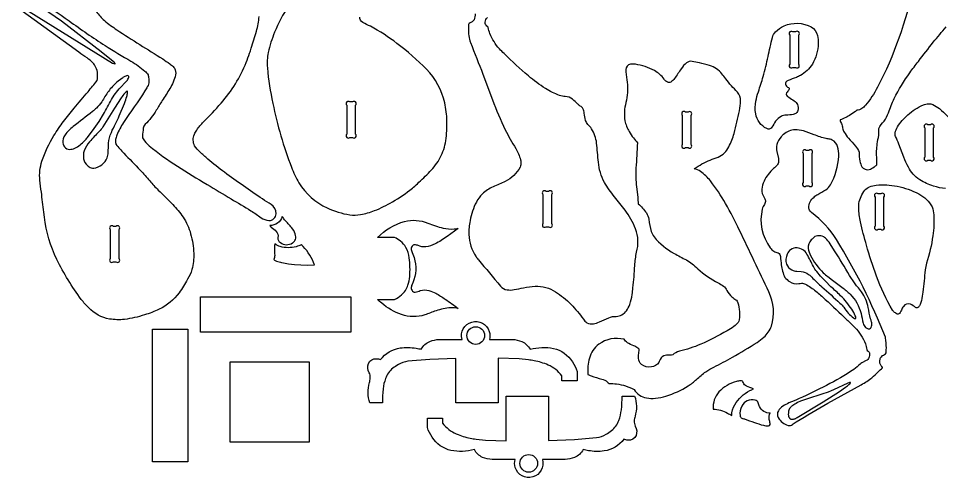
# Model space of a CAD drawing. Extents: x 0 to 51.4, y 0 to 52.8.
# Drawn here: x 2.33 to 28.43, y 0 to 12.97 of the extents above; entities that cross this region are included whole.
import ezdxf

# ---------------------------------------------------------------- set-up
doc = ezdxf.new("R2010")
doc.units = 0
doc.header["$MEASUREMENT"] = 0
doc.layers.get('0').update_dxf_attribs({"linetype": 'CONTINUOUS'})

msp = doc.modelspace()

# ---------------------------------------------------------------- linework, layer by layer
for points in [[(27.634, 13.877, -0.06998), (26.622, 11.024, -0.054587), (26.279, 10.515, -0.060533), (26.179, 10.424, -0.121482), (26.038, 10.374, -0.017862), (25.869, 10.251, -0.052111), (25.565, 10.102, 0.084045), (25.57, 10.051), (25.6, 9.998, -0.07001), (25.634, 9.875, 0.083688), (25.678, 9.76, 0.054453), (25.802, 9.584, -0.011189), (25.997, 9.363, -0.080114), (26.1, 9.19, 0.047416), (26.123, 8.936, 0.07289), (26.181, 8.78, 0.34604), (26.383, 8.702, 0.088409), (26.523, 8.772, 0.023316), (26.605, 8.833, -0.012067), (26.597, 9.224, -0.027321), (26.614, 9.425, 0.002834), (26.655, 9.667, 0.056011), (26.66, 9.859, -0.071074), (26.805, 10.067, 0.082801), (26.931, 10.304, -0.039303), (27.095, 10.704, -0.041317), (27.536, 11.434, -0.01279), (27.777, 11.756, -0.002575), (28.199, 12.297, -0.004557), (28.562, 12.729, 0.037227)], [(2.849, 13.525, -0.012383), (3.758, 12.9, 0.01223), (4.776, 12.2, 0.014301), (5.507, 11.761, -0.042411), (5.903, 11.48, -0.088325), (5.989, 11.371, -0.076044), (6, 11.332, -0.015369), (6.014, 11.195, -0.136441), (5.97, 11.032, -0.018535), (5.904, 10.926, -0.004199), (5.297, 10.027, 0.056207), (5.107, 9.67, 0.042412), (5.072, 9.546, 0.058848), (5.075, 9.433, 0.101927), (5.083, 9.417, 0.020438), (5.307, 9.158, 0.001728), (5.771, 8.682, -0.020685), (6.038, 8.378, 0.02085), (6.277, 8.12, -0.00626), (6.691, 7.711, -0.039956), (6.98, 7.359, -0.082891), (7.195, 6.883, -0.058029), (7.284, 6.331, -0.073607), (7.23, 5.875, -0.06477), (7.109, 5.599, -0.025886), (6.871, 5.221, -0.122847), (6.302, 4.753, -0.042927), (5.893, 4.594, -0.04576), (5.323, 4.467, -0.066833), (4.9, 4.477, -0.15539), (4.313, 4.791, -0.040173), (4.103, 5.032, -0.047028), (3.411, 6.16, -0.081292), (3.058, 7.358), (3.04, 7.499, 0.005529), (2.973, 8.064, -0.015685), (2.929, 8.399, -0.097684), (2.99, 8.939, -0.061349), (3.33, 9.662, -0.026208), (3.602, 10.058, -0.013982), (3.898, 10.433, -0.00225), (4.292, 10.898, 0.007118), (4.55, 11.211, 0.158315), (4.516, 11.585, 0.086471), (4.426, 11.715, 0.049518), (4.265, 11.851, -0.002364), (4.031, 12.012), (2.325, 13.253, -0.234918)], [(9.962, 13.314, 0.052119), (9.571, 12.577, 0.048738), (9.388, 12.006, 0.069553), (9.365, 11.572, 0.030199), (9.519, 10.569, 0.039197), (10.047, 8.763, 0.040842), (10.259, 8.326, 0.148619), (11.053, 7.614, 0.064931), (11.697, 7.42, 0.081587), (12.002, 7.427, 0.051308), (12.394, 7.54, 0.041327), (12.903, 7.788, 0.039479), (13.465, 8.17, 0.020029), (13.607, 8.298, 0.008735), (13.964, 8.642, 0.066326), (14.255, 9.037, 0.084353), (14.41, 9.515, 0.046386), (14.443, 10.076, 0.044458), (14.382, 10.586, 0.138648), (13.867, 11.533, 0.036036), (13.029, 12.265, 0.03862), (12.281, 12.746, -0.013076), (12.066, 12.857, -0.256246), (11.978, 13.009, -0.097939)], [(4.522, 13.162, 0.053471), (4.758, 12.908, 0.031193), (5.109, 12.647, 0.005735), (6.408, 11.823, -0.016271), (6.603, 11.687, -0.02397), (6.701, 11.606, -0.055798), (6.737, 11.564, -0.188357), (6.769, 11.371, -0.075838), (6.606, 10.985, -0.013639), (6.392, 10.651, 0.016874), (6.224, 10.373, -0.05711), (5.907, 9.977, 0.143129), (5.856, 9.866, 0.024664), (5.831, 9.639, 0.147362), (5.854, 9.565, 0.073921), (6.024, 9.374, 0.029468), (6.819, 8.795, 0.010233), (7.659, 8.28, -0.002494), (8.337, 7.868, -0.00755), (8.901, 7.536, -0.015708), (9.187, 7.339, 0.136557), (9.411, 7.26, 0.202531), (9.551, 7.314, 0.202531), (9.61, 7.452, 0.257056), (9.474, 7.715, -0.018466), (9.228, 7.868, -0.011831), (8.154, 8.622, -0.012523), (7.68, 8.997, -0.011359), (7.454, 9.197, -0.059781), (7.307, 9.37, -0.219913), (7.303, 9.695, -0.052083), (7.368, 9.816, -0.045968), (7.56, 10.046, 0.014814), (8.056, 10.572, 0.082566), (8.767, 11.726, 0.009935), (8.864, 11.986, 0.020498), (8.903, 12.129, 0.001991), (9.056, 12.606, 0.048804), (9.133, 13.023, 0.041593)], [(15.238, 13.102, -0.140348), (15.211, 12.933, -0.115718), (15.161, 12.876, -0.016804), (15.077, 12.83, 0.169919), (15.054, 12.798, 0.066528), (15.081, 12.377, 0.032101), (15.108, 12.287, -0.004185), (15.461, 11.392), (15.733, 10.672, 0.022577), (16.094, 9.824, 0.024484), (16.39, 9.292, -0.074094), (16.524, 8.978, -0.078605), (16.534, 8.837, -0.085388), (16.513, 8.765, -0.157876), (16.095, 8.363, -0.015027), (15.747, 8.212, 0.088726), (15.446, 8.01, 0.077435), (15.276, 7.78, 0.071898), (15.099, 7.257, 0.056234), (15.065, 6.865, 0.136048), (15.267, 6.238, 0.025751), (15.333, 6.151, -0.003037), (15.958, 5.406, 0.185472), (16.144, 5.302, 0.073927), (16.346, 5.307, 0.013651), (16.611, 5.359, -0.038402), (16.941, 5.401, -0.065435), (17.241, 5.372, -0.074086), (17.514, 5.249, -0.057981), (17.953, 4.889, -0.041948), (18.302, 4.473, 0.096682), (18.404, 4.374, 0.175819), (18.586, 4.343, 0.069264), (18.754, 4.397, -0.013037), (19.022, 4.515, -0.098865), (19.231, 4.552, 0.227542), (19.52, 4.71, 0.073116), (19.612, 4.89, 0.049065), (19.682, 5.168, 0.014524), (19.706, 5.358, 0.010672), (19.756, 5.985, -0.035374), (19.808, 6.365, 0.162658), (19.778, 7.023, 0.071378), (19.481, 7.554, 0.01417), (19.181, 7.931, -0.039248), (18.899, 8.337, -0.109259), (18.729, 8.912, -0.001575), (18.678, 9.443, 0.109601), (18.534, 9.854, 0.058406), (18.433, 9.971, -0.106958), (18.366, 10.089, -0.051112), (18.328, 10.288, 0.085943), (18.288, 10.421, 0.137702), (18.214, 10.493, -0.033512), (18.145, 10.547, 0.015383), (17.995, 10.686, 0.194987), (17.787, 10.762, -0.062122), (17.63, 10.796, -0.062368), (17.233, 10.988, -0.032152), (16.748, 11.343, -0.022879), (16.063, 11.976, -0.008273), (15.928, 12.11, -0.088822), (15.66, 12.54, -0.053829), (15.613, 12.709, 0.220538), (15.576, 12.753, -0.271521), (15.529, 12.861, -0.178558), (15.59, 12.999, -0.118018)], [(28.54, 8.163, -0.057275), (28.208, 8.231, -0.071349), (27.816, 8.409, -0.124192), (27.494, 8.765, -0.041646), (27.364, 9.049), (27.228, 9.42, 0.018014), (27.131, 9.637, -0.131984), (27.122, 9.736, -0.094232), (27.188, 9.905, -0.073047), (27.479, 10.241, -0.082455), (27.918, 10.525, -0.081448), (28.069, 10.559, -0.11459), (28.188, 10.534, -0.066452), (28.373, 10.42, -0.086175), (28.782, 9.966, -0.060101)]]:
    msp.add_lwpolyline(points, format="xyb")
for points in [[(4.66, 12.026), (3.541, 12.887), (3.186, 13.14), (2.867, 13.35, 0.027276), (2.633, 13.481, 0.025132), (2.526, 13.525, 0.246844), (2.385, 13.497, 0.338963), (2.371, 13.417, 0.098868), (2.445, 13.317, 0.047204), (2.627, 13.168), (4.986, 11.704, 0.053158), (5.052, 11.686, 0.332463), (5.058, 11.692, 0.203211), (5.049, 11.708, 0.037616), (5.006, 11.748)], [(24.066, 10.89, 0.201448), (24.04, 10.829, 0.182615), (24.069, 10.777, 0.048163), (24.11, 10.743, -0.017302), (24.266, 10.639, -0.106652), (24.357, 10.539, -0.208465), (24.366, 10.368, -0.238412), (24.287, 10.271, -0.071048), (24.239, 10.256, -0.020422), (24.039, 10.237, 0.086864), (23.892, 10.201, 0.119227), (23.739, 10.066, 0.008309), (23.635, 9.896, -0.119266), (23.58, 9.849, -0.195748), (23.488, 9.859, -0.245914), (23.176, 10.273, -0.096477), (23.181, 10.634, -0.041475), (23.252, 10.898, 0.007767), (23.388, 11.325, 0.014412), (23.525, 11.89, -0.001853), (23.649, 12.431, -0.11905), (23.737, 12.588, -0.116234), (23.978, 12.758, -0.226367), (24.749, 12.729, -0.206383), (24.924, 12.489, -0.082071), (24.946, 12.261, -0.112914), (24.779, 11.675, -0.121606), (24.439, 11.359, -0.029837), (24.327, 11.304, -0.006524), (24.091, 11.213, 0.099306), (24.03, 11.171, 0.238744), (24.018, 11.113, 0.267261), (24.106, 11.017, -0.402861), (24.126, 10.978, -0.090508)], [(24.142, 12.497), (24.142, 11.674, 1), (24.23, 11.586), (24.303, 11.586, 1), (24.392, 11.674), (24.392, 12.497, 1), (24.303, 12.586), (24.23, 12.586, 1)], [(19.83, 9.458, -0.005192), (19.789, 8.74, 0.040364), (19.805, 8.207), (19.838, 7.923, -0.013822), (19.854, 7.733, -0.066446), (20.084, 7.474, -0.095429), (20.151, 7.295, 0.03458), (20.222, 6.949, 0.087039), (20.3, 6.797, 0.089503), (20.87, 6.331, 0.007519), (21.216, 6.145, -0.04621), (21.378, 6.04, -0.011476), (21.537, 5.893, 0.061893), (22.116, 5.498, -0.031087), (22.265, 5.409, -0.123813), (22.364, 5.284, 0.080509), (22.499, 5.105, 0.042425), (22.618, 5.021, -0.14463), (22.649, 4.986, -0.077169), (22.706, 4.758, -0.053784), (22.711, 4.451, -0.122168), (22.681, 4.38, -0.062647), (22.558, 4.266, -0.037068), (22.365, 4.143, -0.024393), (21.621, 3.765, -0.042734), (21.02, 3.565, 0.116168), (20.83, 3.466, -0.161787), (20.756, 3.452, 0.064963), (20.62, 3.448, 0.243564), (20.476, 3.337, -0.042897), (20.438, 3.252, -0.213048), (20.226, 3.123, -0.205086), (19.946, 3.193, -0.206603), (19.862, 3.369, -0.035713), (19.861, 3.429, -0.018705), (19.879, 3.582, 0.104334), (19.877, 3.623, 0.105457), (19.843, 3.658, 0.067315), (19.726, 3.722, -0.040494), (19.55, 3.809, -0.100922), (19.452, 3.904, 0.220634), (18.741, 3.766, 0.165031), (18.472, 3.37, 0.090437), (18.431, 2.91, 0.037949), (18.521, 2.873, 0.016013), (18.826, 2.778, -0.085591), (18.978, 2.703, -0.05419), (19.03, 2.652, -0.0549), (19.24, 2.643, -0.086619), (19.74, 2.486, 0.220654), (20.086, 2.249, 0.078704), (20.342, 2.24, 0.050029), (20.638, 2.301, 0.064092), (21.265, 2.586, 0.047455), (21.5, 2.771, -0.030573), (21.767, 2.987, -0.031097), (21.993, 3.119, 0.018267), (22.521, 3.402, 0.017584), (23.214, 3.817, 0.027586), (23.404, 3.961, 0.12305), (23.623, 4.279, 0.186256), (23.548, 5.242, -0.000508), (22.721, 6.982, 0.018696), (22.326, 7.739, 0.035354), (21.897, 8.377, 0.065465), (21.615, 8.646, 0.096463), (21.439, 8.72, -0.06976), (21.893, 8.968, 0.011851), (22.118, 9.054, 0.168725), (22.416, 9.339, 0.051135), (22.565, 9.72, 0.01948), (22.717, 10.362, 0.039038), (22.748, 10.646, 0.178475), (22.659, 10.885, -0.034457), (22.331, 11.263, 0.021962), (22.223, 11.405, 0.137774), (21.871, 11.64, 0.031602), (21.584, 11.711, 0.00712), (21.375, 11.756, 0.189697), (21.222, 11.716, 0.082559), (21.069, 11.548, -0.009705), (20.883, 11.272, -0.099427), (20.778, 11.172, -0.318624), (20.65, 11.185, -0.072566), (20.588, 11.255, 0.106226), (20.311, 11.494, 0.093936), (19.772, 11.673, 0.05247), (19.633, 11.674, 0.333826), (19.505, 11.522, 0.048223), (19.505, 11.458, 0.00308), (19.544, 11.165, -0.093037), (19.506, 10.593, 0.111204), (19.477, 10.08, 0.09018), (19.595, 9.772, 0.033486), (19.719, 9.592, 0.01282)], [(4.274, 9.607), (4.468, 9.863), (4.607, 10.06), (4.73, 10.262, -0.006566), (4.959, 10.677), (5.035, 10.797, -0.029747), (5.173, 10.976), (5.386, 11.205, 0.113674), (5.446, 11.311, 0.508441), (5.41, 11.354, 0.113243), (5.315, 11.318, 0.027645), (5.247, 11.272), (5.11, 11.165, 0.065161), (4.87, 10.907, 0.025705), (4.682, 10.616, -0.059302), (4.528, 10.435, -0.018791), (4.421, 10.339, 0.00429), (3.873, 9.912, 0.063168), (3.643, 9.679, 0.183138), (3.584, 9.45, 0.107723), (3.625, 9.34, 0.25072), (3.773, 9.269, 0.103439), (3.917, 9.303, 0.102437), (4.197, 9.515, 0.02386)], [(4.322, 8.772, 0.18774), (4.455, 8.741, 0.276516), (4.835, 9.033, 0.069667), (4.863, 9.187, 0.007557), (4.875, 9.444, -0.081884), (4.952, 9.749, -0.018454), (5.071, 9.99, 0.011487), (5.176, 10.213), (5.323, 10.569, 0.015783), (5.39, 10.766, 0.029377), (5.413, 10.873, 0.096755), (5.409, 10.902, 0.240402), (5.399, 10.91, 0.240402), (5.387, 10.906, 0.09196), (5.333, 10.857, 0.027685), (5.233, 10.728), (5.037, 10.433), (4.715, 9.909, -0.047236), (4.601, 9.769, 0.018186), (4.337, 9.486, 0.091777), (4.185, 9.228, 0.129461), (4.167, 8.999, 0.1538), (4.274, 8.813, 0.029444)], [(11.61, 10.52), (11.61, 9.697, 1), (11.698, 9.608), (11.771, 9.608, 1), (11.86, 9.697), (11.86, 10.52, 1), (11.771, 10.608), (11.698, 10.608, 1)], [(21.1, 10.231), (21.1, 9.408, 1), (21.188, 9.32), (21.262, 9.32, 1), (21.35, 9.408), (21.35, 10.231, 1), (21.262, 10.32), (21.188, 10.32, 1)], [(27.956, 9.875), (27.956, 9.052, 1), (28.045, 8.964), (28.118, 8.964, 1), (28.206, 9.052), (28.206, 9.875, 1), (28.118, 9.964), (28.045, 9.964, 1)], [(23.897, 9.628, 0.137365), (23.771, 9.404, 0.098613), (23.774, 9.209), (23.819, 9.012, -0.144331), (23.809, 8.866, -0.06957), (23.781, 8.821, -0.048331), (23.684, 8.732, 0.093174), (23.412, 8.371, 0.080864), (23.349, 8.143, 0.172237), (23.414, 7.914, -0.069705), (23.449, 7.821, -0.221879), (23.422, 7.715, 0.090477), (23.363, 7.584, 0.222831), (23.586, 6.488, 0.07692), (23.691, 6.39, 0.069311), (23.808, 6.345, -0.227253), (23.857, 6.301, -0.076008), (23.874, 6.243, 0.009059), (23.899, 6.008, 0.057789), (23.998, 5.653, 0.05479), (24.134, 5.533, 0.180635), (24.392, 5.478, 0.026573), (24.467, 5.491, -0.137646), (24.584, 5.461, -0.04216), (24.877, 5.263, -0.018517), (25.145, 5.03, -0.004389), (25.751, 4.458, -0.016031), (25.984, 4.24, -0.100155), (26.277, 3.777, -0.032915), (26.316, 3.618, 0.185182), (26.354, 3.572, -0.251556), (26.394, 3.504, -0.079899), (26.377, 3.383, -0.185993), (26.305, 3.301), (26.18, 3.241, 0.059131), (26.13, 3.204, -0.047038), (25.949, 3.055, -0.033165), (25.176, 2.601, -0.01283), (24.406, 2.229, -0.009603), (24.116, 2.105, 0.028891), (23.945, 2.015, 0.104239), (23.817, 1.887, 0.270856), (23.815, 1.692, 0.213908), (24.096, 1.472, 0.198089), (24.213, 1.498, -0.023847), (24.323, 1.572, -0.010081), (25.214, 2.096), (26.162, 2.62, 0.039102), (26.464, 2.82, 0.027317), (26.638, 2.982, 0.01784), (26.76, 3.095, 0.285859), (26.763, 3.111, 0.061407), (26.723, 3.155, -0.224279), (26.689, 3.314, -0.105896), (26.719, 3.4, -0.133514), (26.82, 3.472, 0.223868), (26.867, 3.518, 0.11803), (26.869, 3.546, 0.025275), (26.867, 3.787), (26.853, 3.891, 0.08295), (26.844, 3.96, 0.045035), (25.459, 6.727, 0.084456), (24.759, 7.487, -0.114798), (24.688, 7.576, -0.070697), (24.677, 7.62, -0.234841), (24.826, 7.924, -0.04252), (24.932, 7.998, 0.007956), (25.156, 8.129, 0.107084), (25.294, 8.266, 0.109059), (25.523, 9.081, 0.08219), (25.491, 9.349, 0.198336), (25.341, 9.534, 0.056768), (25.282, 9.556, 0.014579), (25.17, 9.576, -0.041079), (24.827, 9.683, 0.020445), (24.529, 9.79, 0.075262), (24.289, 9.825, 0.172525), (23.964, 9.692, 0.030369)], [(24.519, 9.153), (24.519, 8.33, 1), (24.607, 8.241), (24.681, 8.241, 1), (24.769, 8.33), (24.769, 9.153, 1), (24.681, 9.241), (24.607, 9.241, 1)], [(17.159, 7.996), (17.159, 7.172, 1), (17.247, 7.084), (17.32, 7.084, 1), (17.409, 7.172), (17.409, 7.996, 1), (17.32, 8.084), (17.247, 8.084, 1)], [(27.263, 4.663, -0.198409), (27.21, 4.618, -0.209662), (27.147, 4.633, -0.048985), (27.069, 4.7, -0.044552), (27.049, 4.727, -0.046471), (26.591, 5.69, -0.02168), (26.31, 6.559, -0.01391), (26.138, 7.223, -0.049436), (26.091, 7.616, -0.02277), (26.096, 7.743, -0.128545), (26.263, 8.118, -0.128375), (26.398, 8.211, -0.063428), (26.581, 8.258, -0.079199), (27.178, 8.228, -0.076106), (27.788, 8.011, -0.04988), (28.008, 7.855, -0.094371), (28.164, 7.647, -0.085385), (28.213, 7.42, -0.054876), (28.186, 6.828, -0.041249), (28.01, 6.058, 0.045548), (27.971, 5.864, -0.003353), (27.904, 5.239, -0.032609), (27.861, 4.999, -0.024601), (27.825, 4.886, -0.075077), (27.781, 4.816, -0.349079), (27.698, 4.804, 0.054701), (27.557, 4.893, 0.374033), (27.352, 4.832, 0.047324), (27.296, 4.73, -0.021693)], [(26.554, 7.923), (26.554, 7.1, 1), (26.642, 7.011), (26.715, 7.011, 1), (26.804, 7.1), (26.804, 7.923, 1), (26.715, 8.011), (26.642, 8.011, 1)], [(9.433, 7.118, 0.092345), (9.473, 7.076, -0.045442), (9.616, 6.954, -0.239577), (9.661, 6.776, 0.265933), (9.732, 6.635, 0.310974), (10.076, 6.626, 0.092102), (10.145, 6.694, 0.193938), (10.163, 6.833, 0.125558), (10.079, 7.024, 0.018138), (9.879, 7.251, -0.03528), (9.786, 7.373, -0.344198)], [(4.922, 7.006), (4.922, 6.183, 1), (5.01, 6.094), (5.083, 6.094, 1), (5.172, 6.183), (5.172, 7.006, 1), (5.083, 7.094), (5.01, 7.094, 1)], [(12.479, 6.781, -0.13128), (13.244, 7.234, -0.164735), (13.904, 7.187, 0.042539), (14.339, 7.045, 0.067576), (14.647, 7.022, 0.031286), (14.763, 7.038), (14.446, 6.807, -0.034526), (14.108, 6.598, -0.087948), (13.843, 6.515, -0.130549), (13.631, 6.555, 0.068799), (13.533, 6.574, 0.250149), (13.462, 6.534, 0.265347), (13.439, 6.409, 0.009207), (13.513, 6.213, -0.197972), (13.476, 5.503, 0.017339), (13.437, 5.395, 0.239261), (13.458, 5.284, 0.308513), (13.547, 5.239, 0.063931), (13.69, 5.28, -0.150835), (13.936, 5.279, -0.052495), (14.125, 5.204, -0.027707), (14.398, 5.039, -0.006095), (14.763, 4.774, 0.106948), (14.339, 4.766, 0.029634), (14.135, 4.71, 0.009975), (13.817, 4.592, -0.161924), (13.161, 4.605, -0.095585), (12.599, 4.925, -0.02086), (12.483, 5.03, -0.001534), (12.964, 5.031, 0.055758), (13.161, 5.159, 0.140714), (13.339, 5.432, 0.056474), (13.39, 5.68, 0.056712), (13.378, 6.206, 0.085731), (13.283, 6.5, 0.1003), (13.129, 6.677, 0.04357), (12.964, 6.781)], [(24.748, 6.711, 0.235958), (24.664, 6.471, 0.083541), (24.725, 6.275, 0.093093), (25.089, 5.785, 0.018265), (25.217, 5.674), (25.348, 5.572), (25.616, 5.374, -0.026097), (25.844, 5.179, -0.142852), (26.155, 4.637, 0.015115), (26.217, 4.358, 0.119757), (26.28, 4.242, 0.159155), (26.357, 4.201, 0.388891), (26.455, 4.273, 0.134739), (26.452, 4.397, 0.014104), (26.425, 4.485, -0.019506), (26.361, 4.804, 0.100918), (26.172, 5.242, 0.016972), (26.05, 5.392, -0.01824), (25.97, 5.5), (25.833, 5.707, 0.001829), (25.408, 6.408), (25.281, 6.602, 0.045371), (25.15, 6.764, 0.051541), (25.1, 6.802, 0.132333), (24.924, 6.829, 0.169739), (24.791, 6.756, 0.01339)], [(9.575, 6.598, 0.045112), (9.565, 6.467, -0.014033), (9.572, 6.276, -0.102639), (9.549, 6.158, 0.095299), (9.626, 6.114, 0.034301), (9.769, 6.071, 0.017894), (9.964, 6.036), (10.13, 6.017), (10.31, 6.005), (10.5, 6.001), (10.695, 6.006, 0.108204), (10.377, 6.527, 0.029236), (10.322, 6.576, -0.07415), (10.179, 6.521, -0.13248), (9.728, 6.523, -0.079542)], [(24.165, 6.436, 0.139128), (24.067, 6.307, 0.182858), (24.047, 6.031, 0.214725), (24.202, 5.863, 0.085602), (24.335, 5.825), (24.466, 5.818, -0.145048), (24.671, 5.738, -0.045237), (24.796, 5.626, 0.017214), (25.05, 5.383, -0.005358), (25.56, 4.927, -0.038898), (25.671, 4.809, 0.097392), (25.942, 4.51, 0.094362), (25.992, 4.488, 0.548858), (26.011, 4.512, 0.074103), (25.993, 4.569, 0.047071), (25.894, 4.751, 0.053381), (25.579, 5.136, 0.005933), (25.305, 5.389), (25.147, 5.544), (25.012, 5.688), (24.902, 5.816, -0.046173), (24.808, 5.959, 0.008622), (24.624, 6.312, 0.241275), (24.345, 6.488, 0.169129)], [(14.699, 3.366), (13.961, 3.334), (13.337, 3.282, 0.102483), (13.072, 3.19, 0.030798), (12.914, 3.086, 0.139465), (12.707, 2.797, 0.060495), (12.638, 2.501, 0.031206), (12.618, 2.107), (12.263, 2.107, -0.156951), (12.252, 2.68, 0.035578), (12.275, 2.811, 0.137117), (12.243, 2.961, -0.223674), (12.223, 3.221, -0.331303), (12.452, 3.357, -0.077138), (12.566, 3.33, -0.196319), (13.125, 3.659, -0.079419), (13.571, 3.652, -0.019512), (13.719, 3.622, -0.181611), (13.963, 3.845, -0.078015), (14.224, 3.903), (14.872, 3.902, -0.41005), (15.144, 4.393, -0.41005), (15.64, 4.129, -0.144543), (15.643, 3.902), (16.291, 3.903, -0.081979), (16.563, 3.841, -0.173708), (16.796, 3.622, -0.044695), (17.13, 3.672, -0.060734), (17.457, 3.647, -0.194036), (17.992, 3.27, -0.061207), (18.125, 2.997), (18.125, 2.732), (17.694, 2.732), (17.694, 2.872, 0.131695), (17.305, 3.178, 0.059214), (16.91, 3.298, 0.014861), (16.748, 3.325), (16.483, 3.352), (15.893, 3.373), (15.893, 2.108), (14.699, 2.107)], [(15.008, 4.01, -0.414214), (15.258, 4.26, -0.414214), (15.508, 4.01, -0.414214), (15.258, 3.76, -0.414214)], [(23.117, 2.505, -0.043883), (22.916, 2.582, -0.052811), (22.859, 2.621, -0.1331), (22.829, 2.677, 0.345349), (22.75, 2.73, 0.068922), (22.636, 2.713, 0.14651), (22.138, 2.42, 0.199328), (21.972, 1.931, -0.126383), (22.382, 1.82, -0.026389), (22.498, 1.749, -0.13535), (22.583, 2.055, -0.137086), (23.009, 2.454, -0.025124)], [(17.316, 1.044), (18.054, 1.076), (18.678, 1.128, 0.102483), (18.943, 1.22, 0.030798), (19.101, 1.324, 0.139462), (19.307, 1.612, 0.060495), (19.377, 1.909, 0.031206), (19.397, 2.302), (19.752, 2.302, -0.156951), (19.763, 1.729, 0.035578), (19.739, 1.599, 0.137117), (19.771, 1.449, -0.223674), (19.792, 1.188, -0.331303), (19.563, 1.053, -0.077105), (19.449, 1.08, -0.196315), (18.89, 0.751, -0.079419), (18.444, 0.758, -0.019512), (18.296, 0.788, -0.181611), (18.052, 0.565, -0.078015), (17.791, 0.507), (17.142, 0.508, -0.410051), (16.871, 0.016, -0.410051), (16.375, 0.281, -0.144527), (16.372, 0.508), (15.724, 0.507, -0.081973), (15.452, 0.569, -0.173707), (15.219, 0.788, -0.044693), (14.885, 0.738, -0.060736), (14.558, 0.763, -0.194036), (14.023, 1.139, -0.061197), (13.89, 1.413), (13.89, 1.677), (14.321, 1.677), (14.321, 1.538, 0.13169), (14.709, 1.232, 0.059214), (15.105, 1.112, 0.014861), (15.267, 1.085), (15.531, 1.058), (16.121, 1.037), (16.121, 2.302), (17.316, 2.302)], [(23.589, 1.823, -0.330046), (23.288, 2.003, -0.048862), (23.25, 2.111, 0.232262), (23.16, 2.187, 0.352978), (22.78, 2.015, 0.1721), (22.734, 1.75, 0.201612), (22.784, 1.673, 0.11365), (22.817, 1.665, -0.02897), (22.857, 1.654, -0.010854), (23.138, 1.554, 0.022063), (23.393, 1.475, 0.076753), (23.537, 1.46, 0.294353), (23.587, 1.502, 0.116863), (23.587, 1.524, 0.008899), (23.56, 1.642, -0.186082)], [(17.007, 0.4, -0.414214), (16.757, 0.15, -0.414214), (16.507, 0.4, -0.414214), (16.757, 0.65, -0.414214)]]:
    msp.add_lwpolyline(points, format="xyb", close=True)
for points in [[(7.472, 5.107), (11.722, 5.107), (11.722, 4.107), (7.472, 4.107)], [(6.118, 0.443), (6.118, 4.193), (7.118, 4.193), (7.118, 0.443)], [(10.554, 3.257), (8.304, 3.257), (8.304, 1.007), (10.554, 1.007)], [(25.381, 2.474), (25.31, 2.445), (25.229, 2.415), (25.044, 2.354), (24.638, 2.224), (24.448, 2.153), (24.362, 2.115), (24.323, 2.095), (24.286, 2.075), (24.252, 2.055), (24.222, 2.034), (24.207, 2.024), (24.194, 2.013), (24.181, 2.002), (24.17, 1.991), (24.159, 1.98), (24.149, 1.969), (24.141, 1.958), (24.133, 1.946), (24.129, 1.94), (24.126, 1.935), (24.123, 1.929), (24.121, 1.923), (24.118, 1.917), (24.116, 1.911), (24.115, 1.905), (24.113, 1.899), (24.108, 1.876), (24.104, 1.853), (24.102, 1.832), (24.1, 1.812), (24.099, 1.794), (24.099, 1.776), (24.1, 1.76), (24.102, 1.745), (24.104, 1.738), (24.105, 1.731), (24.107, 1.724), (24.109, 1.718), (24.111, 1.712), (24.114, 1.706), (24.116, 1.701), (24.119, 1.696), (24.122, 1.691), (24.125, 1.686), (24.128, 1.682), (24.132, 1.677), (24.135, 1.674), (24.139, 1.67), (24.143, 1.667), (24.147, 1.663), (24.152, 1.661), (24.156, 1.658), (24.161, 1.656), (24.166, 1.654), (24.171, 1.652), (24.176, 1.65), (24.181, 1.649), (24.187, 1.648), (24.192, 1.647), (24.198, 1.646), (24.204, 1.646), (24.209, 1.646), (24.216, 1.646), (24.222, 1.646), (24.234, 1.648), (24.248, 1.65), (24.261, 1.653), (24.275, 1.657), (24.289, 1.662), (24.304, 1.668), (24.319, 1.675), (24.334, 1.682), (24.35, 1.691), (25.088, 2.139), (25.545, 2.432), (25.714, 2.548), (25.774, 2.593), (25.796, 2.611), (25.813, 2.626), (25.836, 2.649), (25.845, 2.659), (25.851, 2.666), (25.854, 2.67), (25.856, 2.673), (25.856, 2.674), (25.857, 2.676), (25.857, 2.677), (25.858, 2.678), (25.858, 2.678), (25.858, 2.679), (25.858, 2.679), (25.858, 2.68), (25.858, 2.68), (25.858, 2.681), (25.858, 2.681), (25.858, 2.681), (25.858, 2.681), (25.858, 2.681), (25.858, 2.682), (25.858, 2.682), (25.858, 2.682), (25.858, 2.682), (25.858, 2.682), (25.858, 2.683), (25.858, 2.683), (25.858, 2.683), (25.858, 2.683), (25.858, 2.683), (25.858, 2.683), (25.858, 2.683), (25.857, 2.684), (25.857, 2.684), (25.857, 2.684), (25.857, 2.684), (25.857, 2.684), (25.857, 2.684), (25.857, 2.684), (25.856, 2.684), (25.856, 2.685), (25.856, 2.685), (25.856, 2.685), (25.856, 2.685), (25.856, 2.685), (25.855, 2.685), (25.855, 2.685), (25.854, 2.685), (25.854, 2.685), (25.853, 2.685), (25.853, 2.685), (25.852, 2.685), (25.851, 2.686), (25.85, 2.685), (25.848, 2.685), (25.847, 2.685), (25.845, 2.685), (25.841, 2.684), (25.837, 2.683), (25.833, 2.682), (25.823, 2.678), (25.811, 2.674), (25.783, 2.662)]]:
    msp.add_lwpolyline(points, close=True)

doc.saveas('drawing.dxf')
